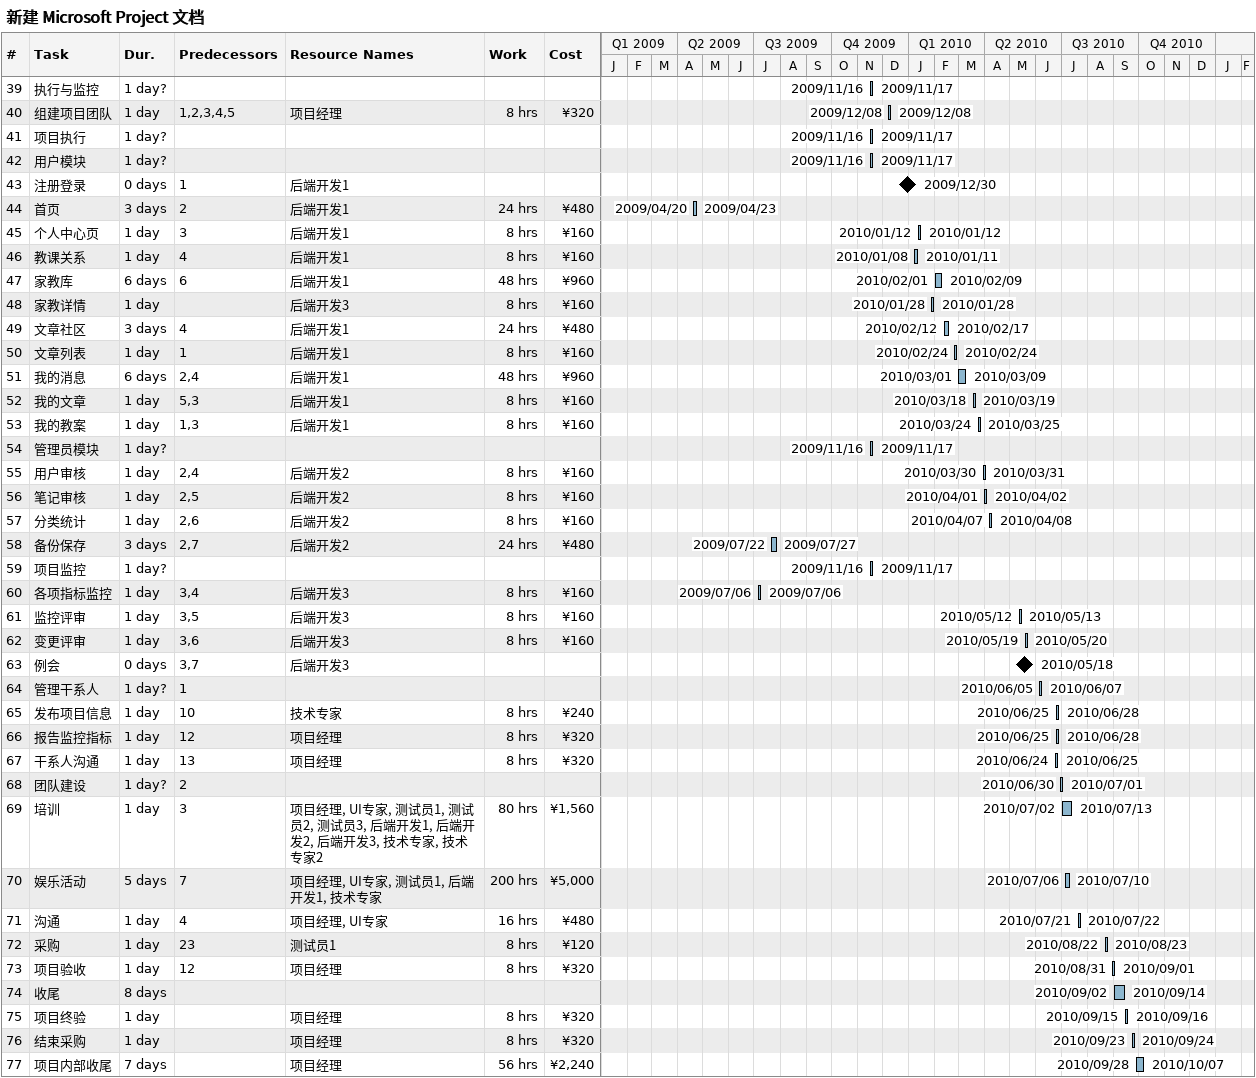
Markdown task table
新建 Microsoft Project 文档

| ID | Task | Duration | Start | Finish | Predecessors | Resources | Work (h) | Cost (¥) |
|---|---|---|---|---|---|---|---|---|
| 39 | 执行与监控 | 1d? | 2009-11-16 | 2009-11-17 |  |  |  |  |
| 40 | 组建项目团队 | 1d | 2009-12-08 | 2009-12-08 | 1, 2, 3, 4, 5 | 项目经理 | 8 | 320 |
| 41 | 项目执行 | 1d? | 2009-11-16 | 2009-11-17 |  |  |  |  |
| 42 | 用户模块 | 1d? | 2009-11-16 | 2009-11-17 |  |  |  |  |
| 43 | 注册登录 | 0d | 2009-12-30 | 2009-12-30 | 1 | 后端开发1 |  |  |
| 44 | 首页 | 3d | 2009-04-20 | 2009-04-23 | 2 | 后端开发1 | 24 | 480 |
| 45 | 个人中心页 | 1d | 2010-01-12 | 2010-01-12 | 3 | 后端开发1 | 8 | 160 |
| 46 | 教课关系 | 1d | 2010-01-08 | 2010-01-11 | 4 | 后端开发1 | 8 | 160 |
| 47 | 家教库 | 6d | 2010-02-01 | 2010-02-09 | 6 | 后端开发1 | 48 | 960 |
| 48 | 家教详情 | 1d | 2010-01-28 | 2010-01-28 |  | 后端开发3 | 8 | 160 |
| 49 | 文章社区 | 3d | 2010-02-12 | 2010-02-17 | 4 | 后端开发1 | 24 | 480 |
| 50 | 文章列表 | 1d | 2010-02-24 | 2010-02-24 | 1 | 后端开发1 | 8 | 160 |
| 51 | 我的消息 | 6d | 2010-03-01 | 2010-03-09 | 2, 4 | 后端开发1 | 48 | 960 |
| 52 | 我的文章 | 1d | 2010-03-18 | 2010-03-19 | 5, 3 | 后端开发1 | 8 | 160 |
| 53 | 我的教案 | 1d | 2010-03-24 | 2010-03-25 | 1, 3 | 后端开发1 | 8 | 160 |
| 54 | 管理员模块 | 1d? | 2009-11-16 | 2009-11-17 |  |  |  |  |
| 55 | 用户审核 | 1d | 2010-03-30 | 2010-03-31 | 2, 4 | 后端开发2 | 8 | 160 |
| 56 | 笔记审核 | 1d | 2010-04-01 | 2010-04-02 | 2, 5 | 后端开发2 | 8 | 160 |
| 57 | 分类统计 | 1d | 2010-04-07 | 2010-04-08 | 2, 6 | 后端开发2 | 8 | 160 |
| 58 | 备份保存 | 3d | 2009-07-22 | 2009-07-27 | 2, 7 | 后端开发2 | 24 | 480 |
| 59 | 项目监控 | 1d? | 2009-11-16 | 2009-11-17 |  |  |  |  |
| 60 | 各项指标监控 | 1d | 2009-07-06 | 2009-07-06 | 3, 4 | 后端开发3 | 8 | 160 |
| 61 | 监控评审 | 1d | 2010-05-12 | 2010-05-13 | 3, 5 | 后端开发3 | 8 | 160 |
| 62 | 变更评审 | 1d | 2010-05-19 | 2010-05-20 | 3, 6 | 后端开发3 | 8 | 160 |
| 63 | 例会 | 0d | 2010-05-18 | 2010-05-18 | 3, 7 | 后端开发3 |  |  |
| 64 | 管理干系人 | 1d? | 2010-06-05 | 2010-06-07 | 1 |  |  |  |
| 65 | 发布项目信息 | 1d | 2010-06-25 | 2010-06-28 | 10 | 技术专家 | 8 | 240 |
| 66 | 报告监控指标 | 1d | 2010-06-25 | 2010-06-28 | 12 | 项目经理 | 8 | 320 |
| 67 | 干系人沟通 | 1d | 2010-06-24 | 2010-06-25 | 13 | 项目经理 | 8 | 320 |
| 68 | 团队建设 | 1d? | 2010-06-30 | 2010-07-01 | 2 |  |  |  |
| 69 | 培训 | 1d | 2010-07-02 | 2010-07-13 | 3 | 项目经理, UI专家, 测试员1, 测试员2, 测试员3, 后端开发1, 后端开发2, 后端开发3, 技术专家, 技术专家2 | 80 | 1560 |
| 70 | 娱乐活动 | 5d | 2010-07-06 | 2010-07-10 | 7 | 项目经理, UI专家, 测试员1, 后端开发1, 技术专家 | 200 | 5000 |
| 71 | 沟通 | 1d | 2010-07-21 | 2010-07-22 | 4 | 项目经理, UI专家 | 16 | 480 |
| 72 | 采购 | 1d | 2010-08-22 | 2010-08-23 | 23 | 测试员1 | 8 | 120 |
| 73 | 项目验收 | 1d | 2010-08-31 | 2010-09-01 | 12 | 项目经理 | 8 | 320 |
| 74 | 收尾 | 8d | 2010-09-02 | 2010-09-14 |  |  |  |  |
| 75 | 项目终验 | 1d | 2010-09-15 | 2010-09-16 |  | 项目经理 | 8 | 320 |
| 76 | 结束采购 | 1d | 2010-09-23 | 2010-09-24 |  | 项目经理 | 8 | 320 |
| 77 | 项目内部收尾 | 7d | 2010-09-28 | 2010-10-07 |  | 项目经理 | 56 | 2240 |
